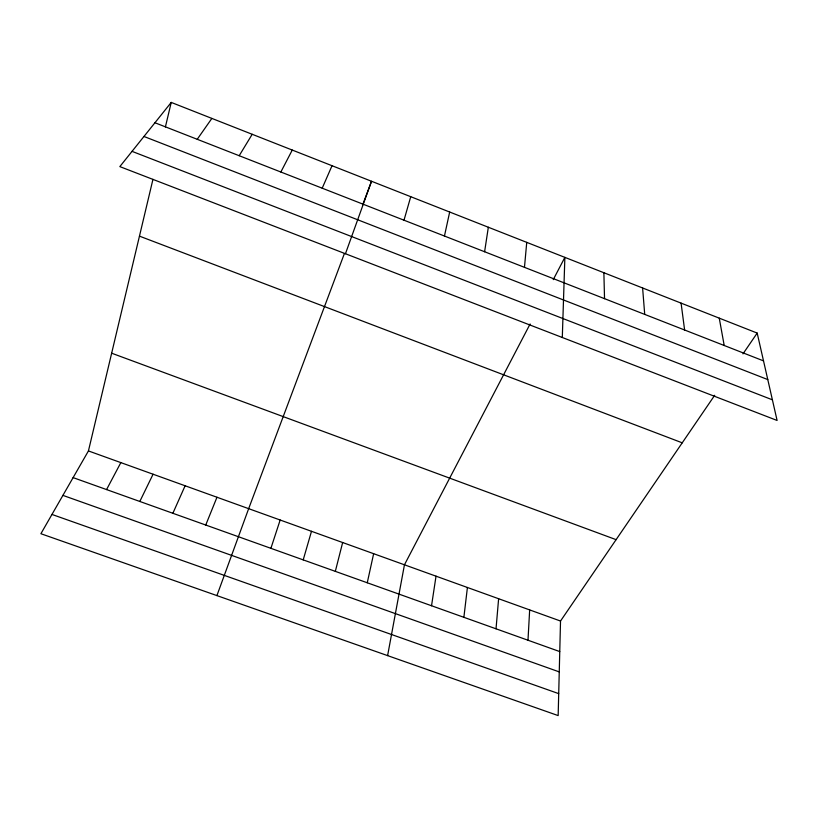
<?xml version="1.0" encoding="UTF-8"?>
<svg xmlns="http://www.w3.org/2000/svg" width="818" height="818" viewBox="0 0 818 818"><rect width="100%" height="100%" fill="white"/><g stroke="black" fill="none" stroke-linecap="round" stroke-linejoin="round"><path stroke-width="1.23" d="M714.697 395.288L560.524 621.036L558.162 715.586L40.9 533.714L88.436 450.933L152.956 179.326M562.303 337.507L564.87 257.373L553.254 279.633M527.988 640.228L529.665 609.911M496.025 628.807L498.622 598.725M524.471 267.343L526.741 242.363M463.878 617.314L467.415 587.477M484.604 251.75L488.336 227.251M431.536 605.749L436.025 576.169M387.609 655.617L404.45 564.798L530.115 323.979M444.45 236.034L449.675 212.026M367.262 582.774L373.642 553.694M165.4 126.943L171.228 102.414L757.182 333.079L777.1 420.462L119.837 166.606L171.228 102.414M335.329 571.353L342.65 542.528M404 220.206L410.738 196.698M303.212 559.87L311.494 531.301M270.901 548.326L280.165 520.013M345.452 253.744L371.525 181.259L362.599 205.052M216.913 595.596L248.662 508.663L344.388 253.57M205.737 525.033L216.974 497.252M322.2 188.201L332.026 165.717M172.874 513.285L185.113 485.769M139.817 501.465L153.068 474.225M280.85 172.015L292.261 150.062M106.565 489.573L120.849 462.61M239.193 155.717L252.2 134.295M742.989 353.867L757.182 333.079M197.23 139.295L211.862 118.416M51.963 514.44L558.714 693.633M62.914 495.381L559.256 671.895M73.109 477.62L559.757 651.588M88.436 450.933L560.524 621.036M111.657 353.202L616.097 539.655M139.459 236.136L682.232 442.824M132.035 151.361L772.396 399.818M143.958 136.473L767.785 379.583M154.95 122.751L763.521 360.881M719.257 318.151L724.206 345.503M681.077 303.12L684.615 330.002M642.611 287.977L644.717 314.398M603.878 272.731L604.533 298.672"/></g></svg>
